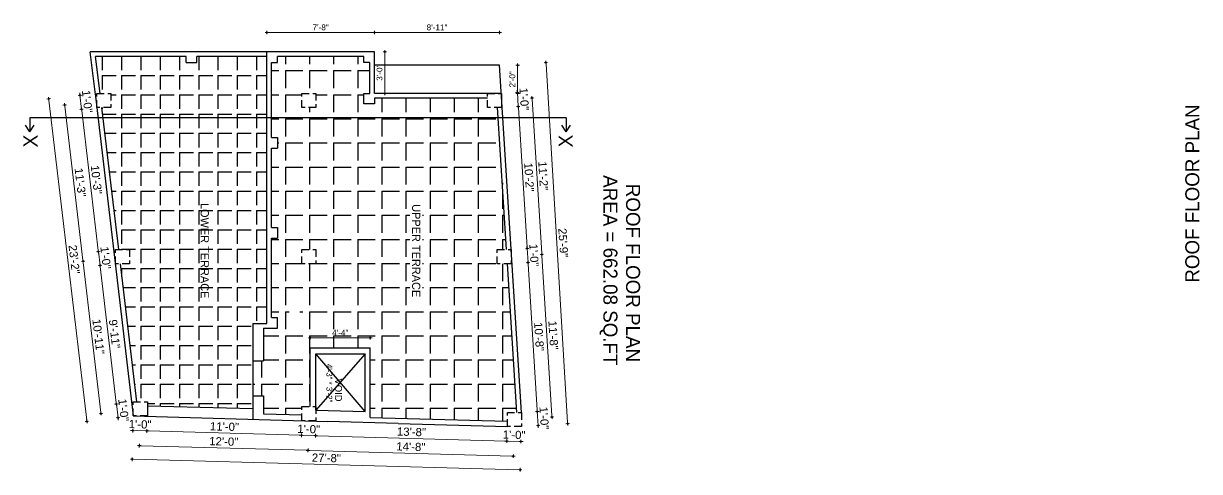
# Model space of a CAD drawing. Header units: inches. Extents: x 10143 to 33197, y -150 to 3760.
# Drawn here: x 26595 to 27602, y 2708 to 3091 of the extents above; entities that cross this region are included whole.
import ezdxf
from ezdxf.enums import TextEntityAlignment as Align

# ---------------------------------------------------------------- set-up
doc = ezdxf.new("R2010")
doc.units = ezdxf.units.IN
doc.header["$LTSCALE"] = 0.5
doc.header["$MEASUREMENT"] = 0
doc.header["$PDMODE"] = 66
doc.linetypes.add('DASHED2', pattern=[0.375, 0.25, -0.125])
for name, color, linetype, lineweight in [('DW TEXT', 92, 'Continuous', 15), ('hatch', 9, 'Continuous', 0), ('Toilet', 7, 'Continuous', 25)]:
    doc.layers.add(name, color=color, linetype=linetype, lineweight=lineweight)
doc.styles.add('CEN', font='GOTHIC.TTF')
doc.styles.get("Standard").update_dxf_attribs({"font": 'arial.ttf'})
doc.dimstyles.new('S8', dxfattribs={"dimtxt": 5, "dimasz": 1, "dimexe": 6, "dimexo": 18, "dimgap": 1.9375, "dimtad": 1, "dimdec": 0, "dimzin": 3, "dimdsep": 46, "dimlunit": 4, "dimtxsty": 'Standard', "dimblk": 'dot 2', "dimcen": 12, "dimse1": 1, "dimse2": 1, "dimclrd": 1, "dimclre": 1, "dimclrt": 256, "dimadec": 0, "dimazin": 0, "dimtfac": 0.75, "dimtdec": 0, "dimtix": 1, "dimtmove": 1, "dimatfit": 3, "dimldrblk": 'DOT', "dimfxl": 1, "dimtolj": 1, "dimtzin": 0, "dimlwd": 9, "dimlwe": 9, "dimarcsym": 0})
pattern_1 = [(270, (25128.025, 26294.908), (20.625, -9e-15), [15, -5.625]), (360, (25128.025, 26294.908), (1e-14, 20.625), [15, -5.625])]
pattern_2 = [(270, (25128.025, 26294.908), (16.5, -7e-15), [12, -4.5]), (360, (25128.025, 26294.908), (8e-15, 16.5), [12, -4.5])]

# ---------------------------------------------------------------- blocks, each defined once
blk = doc.blocks.new('dot1')
at = {"layer": 'hatch'}
h = blk.add_hatch(color=256, dxfattribs=at)
edge = h.paths.add_edge_path()
edge.add_arc((0, 0), 1, 0, 360)
for p, q in [((3, 0), (-3, 0)), ((0, 3), (0, -3))]:
    blk.add_line(p, q, dxfattribs=at)
blk.add_circle((0, 0), 1, dxfattribs=at)
blk = doc.blocks.new('dot 2')
at = {"layer": 'hatch', "xscale": 0.5, "yscale": 0.5, "zscale": 0.5}
blk.add_blockref('dot1', (0, 0), dxfattribs=at)
blk = doc.blocks.new('*D2026')
at = {"layer": 'Defpoints', "color": 0, "transparency": 16777216}
for p in [(26656.5, 3031.1), (26644.8, 3017.5), (26657.9, 3019.1)]:
    blk.add_point(p, dxfattribs=at)
at = {"layer": 'Toilet', "color": 1, "lineweight": 9, "transparency": 16777216}
for p, q in [((26643.3, 3030.5), (26643.2, 3031.5)), ((26643.4, 3029.5), (26644.8, 3017.5)), ((26644.9, 3016.5), (26645.1, 3015.5))]:
    blk.add_line(p, q, dxfattribs=at)
for p, rotation in [((26643.4, 3029.5), 276.7273510482261), ((26644.8, 3017.5), 96.72735104822605)]:
    blk.add_blockref('dot 2', p, dxfattribs=dict(at, rotation=rotation))
at = {"layer": 'Toilet', "transparency": 16777216, "insert": (26649.6, 3024.2), "char_height": 7, "attachment_point": 5, "rotation": 276.7274}
blk.add_mtext('\\A1;1\'-0"', dxfattribs=at)
blk = doc.blocks.new('_Dot')
at = {"color": 0, "linetype": 'ByBlock', "lineweight": -2}
blk.add_line((-0.5, 0), (-1, 0), dxfattribs=at)
at = {"color": 0, "linetype": 'ByBlock', "const_width": 0.5}
blk.add_lwpolyline([(-0.25, 0, 1), (0.25, 0, 1)], format="xyb", close=True, dxfattribs=at)
blk = doc.blocks.new('*D2027')
at = {"layer": 'Defpoints', "color": 0, "transparency": 16777216}
for p in [(26657.9, 3019.1), (26659.2, 2895.7), (26673.7, 2897.4)]:
    blk.add_point(p, dxfattribs=at)
at = {"layer": 'Toilet', "color": 1, "lineweight": 9, "transparency": 16777216}
blk.add_line((26644.9, 3016.5), (26659.1, 2896.7), dxfattribs=at)
for p, rotation in [((26644.8, 3017.5), 96.7273510482646), ((26659.2, 2895.7), 276.7273510482646)]:
    blk.add_blockref('dot 2', p, dxfattribs=dict(at, rotation=rotation))
at = {"layer": 'Toilet', "transparency": 16777216, "insert": (26657.5, 2957.3), "char_height": 7, "attachment_point": 5, "rotation": 276.7274}
blk.add_mtext('\\A1;10\'-3"', dxfattribs=at)
blk = doc.blocks.new('*D2028')
at = {"layer": 'Defpoints', "color": 0, "transparency": 16777216}
for p in [(26673.7, 2897.4), (26660.6, 2883.9), (26673.7, 2885.4)]:
    blk.add_point(p, dxfattribs=at)
at = {"layer": 'Toilet', "color": 1, "lineweight": 9, "transparency": 16777216}
for p, q in [((26659.1, 2896.7), (26659, 2897.7)), ((26659.2, 2895.7), (26660.6, 2883.9)), ((26660.7, 2882.9), (26660.8, 2881.9))]:
    blk.add_line(p, q, dxfattribs=at)
for p, rotation in [((26659.2, 2895.7), 276.7273510482646), ((26660.6, 2883.9), 96.7273510482646)]:
    blk.add_blockref('dot 2', p, dxfattribs=dict(at, rotation=rotation))
at = {"layer": 'Toilet', "transparency": 16777216, "insert": (26665.4, 2890.5), "char_height": 7, "attachment_point": 5, "rotation": 276.7274}
blk.add_mtext('\\A1;1\'-0"', dxfattribs=at)
blk = doc.blocks.new('*D2029')
at = {"layer": 'Defpoints', "color": 0, "transparency": 16777216}
for p in [(26673.7, 2885.4), (26674.6, 2765.4), (26689.1, 2767.2)]:
    blk.add_point(p, dxfattribs=at)
at = {"layer": 'Toilet', "color": 1, "lineweight": 9, "transparency": 16777216}
blk.add_line((26660.7, 2882.9), (26674.4, 2766.4), dxfattribs=at)
for p, rotation in [((26660.6, 2883.9), 96.7273510482646), ((26674.6, 2765.4), 276.7273510482646)]:
    blk.add_blockref('dot 2', p, dxfattribs=dict(at, rotation=rotation))
at = {"layer": 'Toilet', "transparency": 16777216, "insert": (26673, 2825.3), "char_height": 7, "attachment_point": 5, "rotation": 276.7274}
blk.add_mtext('\\A1;9\'-11"', dxfattribs=at)
blk = doc.blocks.new('*D2030')
at = {"layer": 'Defpoints', "color": 0, "transparency": 16777216}
for p in [(26689.1, 2767.2), (26676, 2753.6), (26689.1, 2755.2)]:
    blk.add_point(p, dxfattribs=at)
at = {"layer": 'Toilet', "color": 1, "lineweight": 9, "transparency": 16777216}
for p, q in [((26674.4, 2766.4), (26674.3, 2767.4)), ((26674.6, 2765.4), (26676, 2753.6)), ((26676.1, 2752.6), (26676.2, 2751.6))]:
    blk.add_line(p, q, dxfattribs=at)
for p, rotation in [((26674.6, 2765.4), 276.7273510482646), ((26676, 2753.6), 96.7273510482646)]:
    blk.add_blockref('dot 2', p, dxfattribs=dict(at, rotation=rotation))
at = {"layer": 'Toilet', "transparency": 16777216, "insert": (26680.7, 2760.2), "char_height": 7, "attachment_point": 5, "rotation": 276.7274}
blk.add_mtext('\\A1;1\'-0"', dxfattribs=at)
blk = doc.blocks.new('*D2031')
at = {"layer": 'Defpoints', "color": 0, "transparency": 16777216}
for p in [(26679.7, 2891.4), (26646.1, 2887.5), (26695.1, 2761.2)]:
    blk.add_point(p, dxfattribs=at)
at = {"layer": 'Toilet', "color": 1, "lineweight": 9, "transparency": 16777216}
blk.add_line((26661.3, 2758.2), (26646.2, 2886.5), dxfattribs=at)
for p, rotation in [((26646.1, 2887.5), 96.72735104822516), ((26661.4, 2757.2), 276.7273510482252)]:
    blk.add_blockref('dot 2', p, dxfattribs=dict(at, rotation=rotation))
at = {"layer": 'Toilet', "transparency": 16777216, "insert": (26659.2, 2823), "char_height": 7, "attachment_point": 5, "rotation": 276.7274}
blk.add_mtext('\\A1;10\'-11"', dxfattribs=at)
blk = doc.blocks.new('*D2032')
at = {"layer": 'Defpoints', "color": 0, "transparency": 16777216}
for p in [(26630.3, 3021.1), (26663.9, 3025.1), (26679.7, 2891.4)]:
    blk.add_point(p, dxfattribs=at)
at = {"layer": 'Toilet', "color": 1, "lineweight": 9, "transparency": 16777216}
blk.add_line((26645.9, 2888.5), (26630.4, 3020.1), dxfattribs=at)
for p, rotation in [((26630.3, 3021.1), 96.72735104826455), ((26646.1, 2887.5), 276.7273510482646)]:
    blk.add_blockref('dot 2', p, dxfattribs=dict(at, rotation=rotation))
at = {"layer": 'Toilet', "transparency": 16777216, "insert": (26643.7, 2954.9), "char_height": 7, "attachment_point": 5, "rotation": 276.7274}
blk.add_mtext('\\A1;11\'-3"', dxfattribs=at)
blk = doc.blocks.new('*D2033')
at = {"layer": 'Defpoints', "color": 0, "transparency": 16777216}
for p in [(26656.5, 3031.1), (26649.3, 2750.5), (26689.1, 2755.2)]:
    blk.add_point(p, dxfattribs=at)
at = {"layer": 'Toilet', "color": 1, "lineweight": 9, "transparency": 16777216}
blk.add_line((26616.8, 3025.4), (26649.2, 2751.5), dxfattribs=at)
for p, rotation in [((26616.7, 3026.4), 96.7273510482254), ((26649.3, 2750.5), 276.7273510482254)]:
    blk.add_blockref('dot 2', p, dxfattribs=dict(at, rotation=rotation))
at = {"layer": 'Toilet', "transparency": 16777216, "insert": (26638.5, 2889.1), "char_height": 7, "attachment_point": 5, "rotation": 276.7274}
blk.add_mtext('\\A1;23\'-2"', dxfattribs=at)
blk = doc.blocks.new('*D2034')
at = {"layer": 'Defpoints', "color": 0, "transparency": 16777216}
for p in [(26695.1, 2761.2), (26839.4, 2757.1), (26838.6, 2725.7)]:
    blk.add_point(p, dxfattribs=at)
at = {"layer": 'Toilet', "color": 1, "lineweight": 9, "transparency": 16777216}
blk.add_line((26695.2, 2729.7), (26837.6, 2725.8), dxfattribs=at)
for p, rotation in [((26694.2, 2729.8), 178.3940478382747), ((26838.6, 2725.7), 358.3940478382747)]:
    blk.add_blockref('dot 2', p, dxfattribs=dict(at, rotation=rotation))
at = {"layer": 'Toilet', "transparency": 16777216, "insert": (26766.5, 2733.3), "char_height": 7, "attachment_point": 5, "rotation": 358.394}
blk.add_mtext('\\A1;12\'-0"', dxfattribs=at)
blk = doc.blocks.new('*D2035')
at = {"layer": 'Defpoints', "color": 0, "transparency": 16777216}
for p in [(26839.4, 2757.1), (27015.2, 2752.2), (27014.3, 2720.8)]:
    blk.add_point(p, dxfattribs=at)
at = {"layer": 'Toilet', "color": 1, "lineweight": 9, "transparency": 16777216}
blk.add_line((26839.6, 2725.7), (27013.3, 2720.8), dxfattribs=at)
for p, rotation in [((26838.6, 2725.7), 178.3940478382202), ((27014.3, 2720.8), 358.3940478382202)]:
    blk.add_blockref('dot 2', p, dxfattribs=dict(at, rotation=rotation))
at = {"layer": 'Toilet', "transparency": 16777216, "insert": (26926.6, 2728.8), "char_height": 7, "attachment_point": 5, "rotation": 358.394}
blk.add_mtext('\\A1;14\'-8"', dxfattribs=at)
blk = doc.blocks.new('*D1930')
at = {"layer": 'Defpoints', "color": 0, "transparency": 16777216}
for p in [(26689.1, 2755.2), (26701.1, 2754.8), (26700.7, 2742.3)]:
    blk.add_point(p, dxfattribs=at)
at = {"layer": 'Toilet', "color": 1, "lineweight": 9, "transparency": 16777216}
for p, q in [((26687.7, 2742.7), (26686.7, 2742.7)), ((26688.7, 2742.6), (26700.7, 2742.3)), ((26701.7, 2742.3), (26702.7, 2742.3))]:
    blk.add_line(p, q, dxfattribs=at)
for p, rotation in [((26688.7, 2742.6), 358.3940478382726), ((26700.7, 2742.3), 178.3940478382726)]:
    blk.add_blockref('dot 2', p, dxfattribs=dict(at, rotation=rotation))
at = {"layer": 'Toilet', "transparency": 16777216, "insert": (26694.9, 2748), "char_height": 7, "attachment_point": 5, "rotation": 358.394}
blk.add_mtext('\\A1;1\'-0"', dxfattribs=at)
blk = doc.blocks.new('*D2036')
at = {"layer": 'Defpoints', "color": 0, "transparency": 16777216}
for p in [(26701.1, 2754.8), (26833.4, 2751.1), (26833.1, 2738.6)]:
    blk.add_point(p, dxfattribs=at)
at = {"layer": 'Toilet', "color": 1, "lineweight": 9, "transparency": 16777216}
blk.add_line((26701.7, 2742.3), (26832.1, 2738.6), dxfattribs=at)
for p, rotation in [((26700.7, 2742.3), 178.3940478382202), ((26833.1, 2738.6), 358.3940478382202)]:
    blk.add_blockref('dot 2', p, dxfattribs=dict(at, rotation=rotation))
at = {"layer": 'Toilet', "transparency": 16777216, "insert": (26767.1, 2746), "char_height": 7, "attachment_point": 5, "rotation": 358.394}
blk.add_mtext('\\A1;11\'-0"', dxfattribs=at)
blk = doc.blocks.new('*D2037')
at = {"layer": 'Defpoints', "color": 0, "transparency": 16777216}
for p in [(26833.4, 2751.1), (26845.4, 2751.1), (26845.1, 2738.3)]:
    blk.add_point(p, dxfattribs=at)
at = {"layer": 'Toilet', "color": 1, "lineweight": 9, "transparency": 16777216}
for p, q in [((26832.1, 2738.6), (26831.1, 2738.7)), ((26833.1, 2738.6), (26845.1, 2738.3)), ((26846.1, 2738.2), (26847.1, 2738.2))]:
    blk.add_line(p, q, dxfattribs=at)
for p, rotation in [((26833.1, 2738.6), 358.3940478382202), ((26845.1, 2738.3), 178.3940478382202)]:
    blk.add_blockref('dot 2', p, dxfattribs=dict(at, rotation=rotation))
at = {"layer": 'Toilet', "transparency": 16777216, "insert": (26839.2, 2743.9), "char_height": 7, "attachment_point": 5, "rotation": 358.394}
blk.add_mtext('\\A1;1\'-0"', dxfattribs=at)
blk = doc.blocks.new('*D2038')
at = {"layer": 'Defpoints', "color": 0, "transparency": 16777216}
for p in [(26845.4, 2751.1), (27009.2, 2746.2), (27008.8, 2733.7)]:
    blk.add_point(p, dxfattribs=at)
at = {"layer": 'Toilet', "color": 1, "lineweight": 9, "transparency": 16777216}
blk.add_line((26846.1, 2738.2), (27007.8, 2733.7), dxfattribs=at)
for p, rotation in [((26845.1, 2738.3), 178.3940478382202), ((27008.8, 2733.7), 358.3940478382202)]:
    blk.add_blockref('dot 2', p, dxfattribs=dict(at, rotation=rotation))
at = {"layer": 'Toilet', "transparency": 16777216, "insert": (26927.1, 2741.5), "char_height": 7, "attachment_point": 5, "rotation": 358.394}
blk.add_mtext('\\A1;13\'-8"', dxfattribs=at)
blk = doc.blocks.new('*D2039')
at = {"layer": 'Defpoints', "color": 0, "transparency": 16777216}
for p in [(27009.2, 2746.2), (27021.2, 2746.2), (27020.8, 2733.3)]:
    blk.add_point(p, dxfattribs=at)
at = {"layer": 'Toilet', "color": 1, "lineweight": 9, "transparency": 16777216}
for p, q in [((27007.8, 2733.7), (27006.8, 2733.7)), ((27008.8, 2733.7), (27020.8, 2733.3)), ((27021.8, 2733.3), (27022.8, 2733.3))]:
    blk.add_line(p, q, dxfattribs=at)
for p, rotation in [((27008.8, 2733.7), 358.3940478382202), ((27020.8, 2733.3), 178.3940478382202)]:
    blk.add_blockref('dot 2', p, dxfattribs=dict(at, rotation=rotation))
at = {"layer": 'Toilet', "transparency": 16777216, "insert": (27015, 2739), "char_height": 7, "attachment_point": 5, "rotation": 358.394}
blk.add_mtext('\\A1;1\'-0"', dxfattribs=at)
blk = doc.blocks.new('*D2014')
at = {"layer": 'Defpoints', "color": 0, "transparency": 16777216}
for p in [(26689.1, 2755.2), (27021.2, 2746.2), (27020.2, 2709.2)]:
    blk.add_point(p, dxfattribs=at)
at = {"layer": 'Toilet', "color": 1, "lineweight": 9, "transparency": 16777216}
blk.add_line((26689.1, 2718.1), (27019.2, 2709.2), dxfattribs=at)
for p, rotation in [((26688.1, 2718.1), 178.452048590756), ((27020.2, 2709.2), 358.452048590756)]:
    blk.add_blockref('dot 2', p, dxfattribs=dict(at, rotation=rotation))
at = {"layer": 'Toilet', "transparency": 16777216, "insert": (26854.3, 2719.2), "char_height": 7, "attachment_point": 5, "rotation": 358.452}
blk.add_mtext('\\A1;27\'-8"', dxfattribs=at)
blk = doc.blocks.new('*D2015')
at = {"layer": 'Defpoints', "color": 0, "transparency": 16777216}
for p in [(27004.1, 3031.1), (27018.5, 3019.9), (27004.9, 3019.1)]:
    blk.add_point(p, dxfattribs=at)
at = {"layer": 'Toilet', "color": 1, "lineweight": 9, "transparency": 16777216}
for p, q in [((27017.7, 3032.9), (27017.6, 3033.9)), ((27017.8, 3031.9), (27018.5, 3019.9)), ((27018.6, 3018.9), (27018.6, 3017.9))]:
    blk.add_line(p, q, dxfattribs=at)
for p, rotation in [((27017.8, 3031.9), 273.575827605936), ((27018.5, 3019.9), 93.57582760593601)]:
    blk.add_blockref('dot 2', p, dxfattribs=dict(at, rotation=rotation))
at = {"layer": 'Toilet', "transparency": 16777216, "insert": (27023.6, 3026.3), "char_height": 7, "attachment_point": 5, "rotation": 273.5758}
blk.add_mtext('\\A1;1\'-0"', dxfattribs=at)
blk = doc.blocks.new('*D2016')
at = {"layer": 'Defpoints', "color": 0, "transparency": 16777216}
for p in [(27004.9, 3019.1), (27012.5, 2897.4), (27026.1, 2898.3)]:
    blk.add_point(p, dxfattribs=at)
at = {"layer": 'Toilet', "color": 1, "lineweight": 9, "transparency": 16777216}
blk.add_line((27018.6, 3018.9), (27026.1, 2899.3), dxfattribs=at)
for p, rotation in [((27018.5, 3019.9), 93.57582760592237), ((27026.1, 2898.3), 273.5758276059224)]:
    blk.add_blockref('dot 2', p, dxfattribs=dict(at, rotation=rotation))
at = {"layer": 'Toilet', "transparency": 16777216, "insert": (27027.8, 2959.4), "char_height": 7, "attachment_point": 5, "rotation": 273.5758}
blk.add_mtext('\\A1;10\'-2"', dxfattribs=at)
blk = doc.blocks.new('*D2017')
at = {"layer": 'Defpoints', "color": 0, "transparency": 16777216}
for p in [(27012.5, 2897.4), (27012.5, 2885.4), (27026.9, 2886.3)]:
    blk.add_point(p, dxfattribs=at)
at = {"layer": 'Toilet', "color": 1, "lineweight": 9, "transparency": 16777216}
for p, q in [((27026.1, 2899.3), (27026, 2900.3)), ((27026.1, 2898.3), (27026.9, 2886.3)), ((27026.9, 2885.3), (27027, 2884.3))]:
    blk.add_line(p, q, dxfattribs=at)
for p, rotation in [((27026.1, 2898.3), 273.5758276059224), ((27026.9, 2886.3), 93.57582760592237)]:
    blk.add_blockref('dot 2', p, dxfattribs=dict(at, rotation=rotation))
at = {"layer": 'Toilet', "transparency": 16777216, "insert": (27032, 2892.7), "char_height": 7, "attachment_point": 5, "rotation": 273.5758}
blk.add_mtext('\\A1;1\'-0"', dxfattribs=at)
blk = doc.blocks.new('*D2018')
at = {"layer": 'Defpoints', "color": 0, "transparency": 16777216}
for p in [(27012.5, 2885.4), (27021.2, 2758.2), (27034.8, 2759)]:
    blk.add_point(p, dxfattribs=at)
at = {"layer": 'Toilet', "color": 1, "lineweight": 9, "transparency": 16777216}
blk.add_line((27026.9, 2885.3), (27034.8, 2760), dxfattribs=at)
for p, rotation in [((27026.9, 2886.3), 93.57582760592237), ((27034.8, 2759), 273.5758276059224)]:
    blk.add_blockref('dot 2', p, dxfattribs=dict(at, rotation=rotation))
at = {"layer": 'Toilet', "transparency": 16777216, "insert": (27036.3, 2823), "char_height": 7, "attachment_point": 5, "rotation": 273.5758}
blk.add_mtext('\\A1;10\'-8"', dxfattribs=at)
blk = doc.blocks.new('*D2019')
at = {"layer": 'Defpoints', "color": 0, "transparency": 16777216}
for p in [(27021.2, 2758.2), (27021.2, 2746.2), (27035.6, 2747.1)]:
    blk.add_point(p, dxfattribs=at)
at = {"layer": 'Toilet', "color": 1, "lineweight": 9, "transparency": 16777216}
for p, q in [((27034.8, 2760), (27034.7, 2761)), ((27034.8, 2759), (27035.6, 2747.1)), ((27035.6, 2746.1), (27035.7, 2745.1))]:
    blk.add_line(p, q, dxfattribs=at)
for p, rotation in [((27034.8, 2759), 273.5758276059224), ((27035.6, 2747.1), 93.57582760592237)]:
    blk.add_blockref('dot 2', p, dxfattribs=dict(at, rotation=rotation))
at = {"layer": 'Toilet', "transparency": 16777216, "insert": (27040.7, 2753.4), "char_height": 7, "attachment_point": 5, "rotation": 273.5758}
blk.add_mtext('\\A1;1\'-0"', dxfattribs=at)
blk = doc.blocks.new('*D2020')
at = {"layer": 'Defpoints', "color": 0, "transparency": 16777216}
for p in [(27006.5, 2891.4), (27038.7, 2893.4), (27015.2, 2752.2)]:
    blk.add_point(p, dxfattribs=at)
at = {"layer": 'Toilet', "color": 1, "lineweight": 9, "transparency": 16777216}
blk.add_line((27047.3, 2755.2), (27038.7, 2892.4), dxfattribs=at)
for p, rotation in [((27038.7, 2893.4), 93.57584364637044), ((27047.4, 2754.2), 273.5758436463705)]:
    blk.add_blockref('dot 2', p, dxfattribs=dict(at, rotation=rotation))
at = {"layer": 'Toilet', "transparency": 16777216, "insert": (27048.5, 2824.2), "char_height": 7, "attachment_point": 5, "rotation": 273.5758}
blk.add_mtext('\\A1;11\'-8"', dxfattribs=at)
blk = doc.blocks.new('*D2021')
at = {"layer": 'Defpoints', "color": 0, "transparency": 16777216}
for p in [(26998.1, 3025.1), (27030.3, 3027.1), (27006.5, 2891.4)]:
    blk.add_point(p, dxfattribs=at)
at = {"layer": 'Toilet', "color": 1, "lineweight": 9, "transparency": 16777216}
blk.add_line((27038.6, 2894.4), (27030.4, 3026.1), dxfattribs=at)
for p, rotation in [((27030.3, 3027.1), 93.57584364624032), ((27038.7, 2893.4), 273.5758436462403)]:
    blk.add_blockref('dot 2', p, dxfattribs=dict(at, rotation=rotation))
at = {"layer": 'Toilet', "transparency": 16777216, "insert": (27039.9, 2960.6), "char_height": 7, "attachment_point": 5, "rotation": 273.5758}
blk.add_mtext('\\A1;11\'-2"', dxfattribs=at)
blk = doc.blocks.new('*D2022')
at = {"layer": 'Defpoints', "color": 0, "transparency": 16777216}
for p in [(27002.6, 3055.1), (27042.2, 3057.4), (27021.2, 2746.2)]:
    blk.add_point(p, dxfattribs=at)
at = {"layer": 'Toilet', "color": 1, "lineweight": 9, "transparency": 16777216}
blk.add_line((27060.7, 2749.6), (27042.3, 3056.4), dxfattribs=at)
for p, rotation in [((27042.2, 3057.4), 93.43725126319343), ((27060.8, 2748.6), 273.4372512631934)]:
    blk.add_blockref('dot 2', p, dxfattribs=dict(at, rotation=rotation))
at = {"layer": 'Toilet', "transparency": 16777216, "insert": (27057, 2903.3), "char_height": 7, "attachment_point": 5, "rotation": 273.4373}
blk.add_mtext('\\A1;25\'-9"', dxfattribs=at)
blk = doc.blocks.new('*D2023')
at = {"layer": 'Defpoints', "color": 0, "transparency": 16777216}
for p in [(26803.4, 3083.1), (26803.4, 3066.6), (26895.4, 3066.6)]:
    blk.add_point(p, dxfattribs=at)
at = {"layer": 'Toilet', "color": 1, "lineweight": 9, "transparency": 16777216}
blk.add_line((26894.4, 3083.1), (26804.4, 3083.1), dxfattribs=at)
at = {"layer": 'Toilet', "color": 1, "lineweight": 9, "transparency": 16777216, "rotation": 180}
blk.add_blockref('dot 2', (26803.4, 3083.1), dxfattribs=at)
at = {"layer": 'Toilet', "color": 1, "lineweight": 9, "transparency": 16777216}
blk.add_blockref('dot 2', (26895.4, 3083.1), dxfattribs=at)
at = {"layer": 'Toilet', "transparency": 16777216, "insert": (26849.4, 3087.5), "char_height": 5, "attachment_point": 5}
blk.add_mtext('\\A1;7\'-8"', dxfattribs=at)
blk = doc.blocks.new('*D1928')
at = {"layer": 'Defpoints', "color": 0, "transparency": 16777216}
for p in [(26895.4, 3083.1), (26895.4, 3057.6), (27002.6, 3055.1)]:
    blk.add_point(p, dxfattribs=at)
at = {"layer": 'Toilet', "color": 1, "lineweight": 9, "transparency": 16777216}
blk.add_line((27001.6, 3083.1), (26896.4, 3083.1), dxfattribs=at)
at = {"layer": 'Toilet', "color": 1, "lineweight": 9, "transparency": 16777216, "rotation": 180}
blk.add_blockref('dot 2', (26895.4, 3083.1), dxfattribs=at)
at = {"layer": 'Toilet', "color": 1, "lineweight": 9, "transparency": 16777216}
blk.add_blockref('dot 2', (27002.6, 3083.1), dxfattribs=at)
at = {"layer": 'Toilet', "transparency": 16777216, "insert": (26949, 3087.5), "char_height": 5, "attachment_point": 5}
blk.add_mtext('\\A1;8\'-11"', dxfattribs=at)
blk = doc.blocks.new('*D1929')
at = {"layer": 'Defpoints', "color": 0, "transparency": 16777216}
for p in [(27002.6, 3055.1), (27004.1, 3031.1), (27018, 3031.1)]:
    blk.add_point(p, dxfattribs=at)
at = {"layer": 'Toilet', "color": 1, "lineweight": 9, "transparency": 16777216}
blk.add_line((27018, 3054.1), (27018, 3032.1), dxfattribs=at)
for p, rotation in [((27018, 3055.1), 90), ((27018, 3031.1), 270)]:
    blk.add_blockref('dot 2', p, dxfattribs=dict(at, rotation=rotation))
at = {"layer": 'Toilet', "transparency": 16777216, "insert": (27013.5, 3043.1), "char_height": 5, "attachment_point": 5, "rotation": 90}
blk.add_mtext('\\A1;2\'-0"', dxfattribs=at)
blk = doc.blocks.new('*D2025')
at = {"layer": 'Defpoints', "color": 0, "transparency": 16777216}
for p in [(26895.4, 3066.6), (26904.3, 3066.6), (26895.4, 3031.1)]:
    blk.add_point(p, dxfattribs=at)
at = {"layer": 'Toilet', "color": 1, "lineweight": 9, "transparency": 16777216}
blk.add_line((26904.3, 3032.1), (26904.3, 3065.6), dxfattribs=at)
for p, rotation in [((26904.3, 3066.6), 90), ((26904.3, 3031.1), 270)]:
    blk.add_blockref('dot 2', p, dxfattribs=dict(at, rotation=rotation))
at = {"layer": 'Toilet', "transparency": 16777216, "insert": (26899.8, 3048.8), "char_height": 5, "attachment_point": 5, "rotation": 90}
blk.add_mtext('\\A1;3\'-0"', dxfattribs=at)

msp = doc.modelspace()

# ---------------------------------------------------------------- hatches: boundary and pattern name
at = {"layer": 'Toilet'}
h = msp.add_hatch(dxfattribs=at)
h.set_pattern_fill('ANGLE', color=256, scale=60, angle=270)
h.set_pattern_definition(pattern_2)
h.paths.add_polyline_path([(26803.4, 3010.3), (26803.4, 3062.6), (26743.4, 3062.6), (26743.4, 3057.6), (26734.4, 3057.6), (26734.4, 3062.6), (26656.8, 3062.6), (26660.5, 3031.1), (26669.9, 3031.1), (26669.9, 3019.1), (26662, 3019.1), (26663, 3010.3)])
h = msp.add_hatch(dxfattribs=at)
h.set_pattern_fill('ANGLE', color=256, scale=75, angle=270)
h.set_pattern_definition(pattern_1)
h.paths.add_polyline_path([(27001.4, 3010.3), (27000.9, 3019.1), (26992.1, 3019.1), (26992.1, 3027.1), (26895.4, 3027.1), (26895.4, 3022.1), (26886.4, 3022.1), (26886.4, 3031.1), (26891.4, 3031.1), (26891.4, 3057.6), (26886.4, 3057.6), (26886.4, 3062.6), (26812.4, 3062.6), (26812.4, 3057.6), (26807.4, 3057.6), (26807.4, 3010.3)])
h.paths.add_polyline_path([(26845.4, 3031.1), (26845.4, 3019.1), (26833.4, 3019.1), (26833.4, 3031.1)], flags=16)
h = msp.add_hatch(dxfattribs=at)
h.set_pattern_fill('ANGLE', color=256, scale=60, angle=270)
h.set_pattern_definition(pattern_2)
h.paths.add_polyline_path([(26676.3, 2897.4), (26685.7, 2897.4), (26685.7, 2885.4), (26677.7, 2885.4), (26691.7, 2767.2), (26701.1, 2767.2), (26701.1, 2763.8), (26791.4, 2761.5), (26791.4, 2834.3), (26803.4, 2834.3), (26803.4, 3010.3), (26663, 3010.3)])
h.paths.add_polyline_path([(26744.7, 2937.2), (26744.7, 2855.8), (26755.7, 2855.8), (26755.7, 2937.2)], flags=24)
h = msp.add_hatch(dxfattribs=at)
h.set_pattern_fill('ANGLE', color=256, scale=75, angle=270)
h.set_pattern_definition(pattern_1)
h.paths.add_polyline_path([(26891.9, 2813.4), (26891.9, 2753.8), (27009.2, 2750.8), (27009.2, 2758.2), (27017.2, 2758.2), (27009.2, 2885.4), (27000.5, 2885.4), (27000.5, 2897.4), (27008.5, 2897.4), (27001.4, 3010.3), (26807.4, 3010.3), (26807.4, 2993.3), (26812.4, 2993.3), (26812.4, 2984.3), (26807.4, 2984.3), (26807.4, 2916.3), (26812.4, 2916.3), (26812.4, 2907.3), (26807.4, 2907.3), (26807.4, 2839.3), (26812.4, 2839.3), (26812.4, 2830.3), (26800.4, 2830.3), (26800.4, 2802.3), (26791.4, 2802.3), (26791.4, 2772.3), (26800.4, 2772.3), (26800.4, 2757), (26833.4, 2756.1), (26833.4, 2763.1), (26840.4, 2763.1), (26840.4, 2813.4)])
h.paths.add_polyline_path([(26845.4, 2897.4), (26845.4, 2885.4), (26833.4, 2885.4), (26833.4, 2897.4)], flags=16)
h.paths.add_polyline_path([(26925.7, 2935), (26925.7, 2858), (26936.7, 2858), (26936.7, 2935)], flags=16)
h.paths.add_polyline_path([(26822.6, 2856.1), (26822.6, 2840.4), (26831.6, 2840.4), (26831.6, 2856.1)], flags=16)

# ---------------------------------------------------------------- linework, layer by layer
for p, q in [((26895.4, 3066.6), (26652.3, 3066.6)), ((26656.7, 3030), (26652.3, 3066.6)), ((26734.4, 3062.6), (26656.8, 3062.6)), ((26660.6, 3031.1), (26656.8, 3062.6)), ((26734.4, 3057.6), (26734.4, 3062.6)), ((26803.4, 3062.6), (26743.4, 3062.6)), ((26743.4, 3057.6), (26743.4, 3062.6)), ((26803.4, 2834.3), (26803.4, 3066.6)), ((26886.4, 3062.6), (26812.4, 3062.6)), ((26895.4, 3031.1), (26895.4, 3066.6)), ((26734.4, 3057.6), (26743.4, 3057.6)), ((26807.4, 2993.3), (26807.4, 3057.6)), ((26891.4, 3031.1), (26891.4, 3057.6)), ((27002.6, 3055.1), (26895.4, 3055.1)), ((27021.2, 2758.2), (27002.6, 3055.1)), ((26656.5, 3031.1), (26689.1, 2755.2)), ((27004.1, 3031.1), (26895.4, 3031.1)), ((26992.1, 3027.1), (26895.4, 3027.1)), ((27059.6, 3010.3), (26600.6, 3010.3)), ((26600.6, 3010.3), (26600.6, 2998.3)), ((26662, 3019.1), (26676.3, 2897.4)), ((27008.5, 2897.4), (27000.9, 3019.1)), ((27004.1, 3019.1), (27004.9, 3019.1)), ((27059.6, 3010.3), (27059.6, 2998.3)), ((26600.6, 2998.3), (26596.9, 3004)), ((26600.6, 2998.3), (26604.3, 3004)), ((27059.6, 2998.3), (27055.9, 3004)), ((27059.6, 2998.3), (27063.3, 3004)), ((26807.4, 2993.3), (26812.4, 2993.3)), ((26812.4, 2993.3), (26812.4, 2984.3)), ((26807.4, 2984.3), (26812.4, 2984.3)), ((26807.4, 2916.3), (26807.4, 2984.3)), ((26807.4, 2916.3), (26812.4, 2916.3)), ((26812.4, 2916.3), (26812.4, 2907.3)), ((26807.4, 2907.3), (26812.4, 2907.3)), ((26807.4, 2839.3), (26807.4, 2907.3)), ((26677.7, 2885.4), (26691.7, 2767.2)), ((27017.2, 2758.2), (27009.2, 2885.4)), ((26807.4, 2839.3), (26812.4, 2839.3)), ((26812.4, 2830.3), (26812.4, 2839.3)), ((26791.4, 2834.3), (26791.4, 2752.3)), ((26791.4, 2834.3), (26803.4, 2834.3)), ((26800.4, 2830.3), (26800.4, 2802.3)), ((26800.4, 2830.3), (26812.4, 2830.3)), ((26840.4, 2763.1), (26840.4, 2813.4)), ((26840.4, 2813.4), (26891.9, 2813.4)), ((26845.4, 2760.1), (26845.4, 2808.4)), ((26887.4, 2759), (26845.4, 2808.4)), ((26887.4, 2808.4), (26845.4, 2760.1)), ((26845.4, 2808.4), (26887.4, 2808.4)), ((26887.4, 2759), (26887.4, 2808.4)), ((26891.9, 2753.8), (26891.9, 2813.4)), ((26791.4, 2802.3), (26800.4, 2802.3)), ((26791.4, 2772.3), (26800.4, 2772.3)), ((26800.4, 2772.3), (26800.4, 2757)), ((26701.1, 2763.8), (26791.4, 2761.5)), ((26701.1, 2763.8), (26701.1, 2754.8)), ((26845.4, 2760.1), (26887.4, 2759)), ((26689.1, 2755.2), (26855.7, 2750.5)), ((26800.4, 2757), (26833.4, 2756.1)), ((26915.7, 2748.8), (26855.7, 2750.5)), ((26891.9, 2753.8), (27009, 2750.8)), ((26915.7, 2748.8), (27009.2, 2746.2))]:
    msp.add_line(p, q, dxfattribs=at)
for points in [[(26807.4, 3057.6), (26812.4, 3057.6), (26812.4, 3062.6)], [(26891.4, 3057.6), (26886.4, 3057.6), (26886.4, 3062.6)], [(26895.4, 3027.1), (26895.4, 3022.1), (26886.4, 3022.1), (26886.4, 3031.1), (26891.4, 3031.1)]]:
    msp.add_lwpolyline(points, dxfattribs=at)
at = {"layer": 'Toilet', "linetype": 'DASHED2', "ltscale": 50}
for points in [[(26657.9, 3031.1), (26669.9, 3031.1), (26669.9, 3019.1), (26657.9, 3019.1)], [(26833.4, 3031.1), (26845.4, 3031.1), (26845.4, 3019.1), (26833.4, 3019.1)], [(26992.1, 3031.1), (27004.1, 3031.1), (27004.1, 3019.1), (26992.1, 3019.1)], [(26673.7, 2897.4), (26685.7, 2897.4), (26685.7, 2885.4), (26673.7, 2885.4)], [(26833.4, 2897.4), (26845.4, 2897.4), (26845.4, 2885.4), (26833.4, 2885.4)], [(27000.5, 2897.4), (27012.5, 2897.4), (27012.5, 2885.4), (27000.5, 2885.4)], [(26689.1, 2767.2), (26701.1, 2767.2), (26701.1, 2755.2), (26689.1, 2755.2)], [(26833.4, 2763.1), (26845.4, 2763.1), (26845.4, 2751.1), (26833.4, 2751.1)], [(27009.2, 2758.2), (27021.2, 2758.2), (27021.2, 2746.2), (27009.2, 2746.2)]]:
    msp.add_lwpolyline(points, close=True, dxfattribs=at)

# ---------------------------------------------------------------- texts
at = {"layer": 'DW TEXT', "ltscale": 0.13, "style": 'CEN'}
for s, height, rotation, p in [('ROOF FLOOR PLAN', 12, 90, (27595.4, 2945.4)), ('X', 12, 90, (26601.1, 2990.3)), ('X', 12, 90, (27059, 2990.3)), ('AREA = 662.08 SQ.FT ', 12, 270, (27097.4, 2877.5)), ('ROOF FLOOR PLAN', 12, 270, (27116.8, 2877.5)), ('LOWER TERRACE', 7, 270, (26750.2, 2896.5)), ('UPPER TERRACE', 7, 270, (26931.2, 2896.5)), ('4\'-3" * 3\'-2"', 5, 270, (26856.9, 2783.2)), ('VOID', 6, 270, (26864.7, 2777.3))]:
    msp.add_text(s, height=height, rotation=rotation, dxfattribs=at).set_placement(p, align=Align.MIDDLE_CENTER)

# ---------------------------------------------------------------- dimensions: what is measured, and where the dimension line sits
at = {"layer": 'Toilet'}
for base, p1, p2, picture, middle in [((26803.4, 3083.1), (26895.4, 3066.6), (26803.4, 3066.6), '*D2023', (26849.4, 3087.5)), ((26895.4, 3083.1), (27002.6, 3055.1), (26895.4, 3057.6), '*D1928', (26949, 3087.5))]:
    dim = msp.add_linear_dim(base=base, p1=p1, p2=p2, dimstyle='S8', override={"dimfxl": 2, "dimfxlon": 1, "dimarcsym": 1}, dxfattribs=at)
    dim.commit()
    dim.dimension.update_dxf_attribs({"geometry": picture, "text_midpoint": middle})
for base, p1, p2, angle, override, picture, middle in [((26904.3014, 3066.619), (26895.4332, 3031.0565), (26895.4332, 3066.619), 270, {"dimfxl": 2, "dimfxlon": 1, "dimarcsym": 1}, '*D2025', (26899.8093, 3048.8377)), ((27018, 3031.1), (27002.6, 3055.1), (27004.1, 3031.1), 270, {"dimfxl": 2, "dimfxlon": 1, "dimarcsym": 1}, '*D1929', (27013.5, 3043.1)), ((26630.3, 3021.1), (26679.7, 2891.4), (26663.9, 3025.1), 276.7274, {"dimtxt": 7, "dimfxl": 2, "dimfxlon": 1, "dimarcsym": 1}, '*D2032', (26643.7, 2954.9)), ((27030.3, 3027.1), (27006.5, 2891.4), (26998.1, 3025.1), 273.5758, {"dimtxt": 7, "dimfxl": 2, "dimfxlon": 1, "dimarcsym": 1}, '*D2021', (27039.9, 2960.6)), ((27026.1, 2898.3), (27004.9, 3019.1), (27012.5, 2897.4), 93.5758, {"dimtxt": 7, "dimfxl": 2, "dimfxlon": 1, "dimarcsym": 1}, '*D2016', (27027.8, 2959.4)), ((26659.2, 2895.7), (26657.9, 3019.1), (26673.7, 2897.4), 96.7274, {"dimtxt": 7, "dimfxl": 2, "dimfxlon": 1, "dimarcsym": 1}, '*D2027', (26657.5, 2957.3)), ((26660.6, 2883.9), (26673.7, 2897.4), (26673.7, 2885.4), 96.7274, {"dimtxt": 7, "dimfxl": 2, "dimfxlon": 1, "dimarcsym": 1}, '*D2028', (26665.4, 2890.5)), ((27026.9, 2886.3), (27012.5, 2897.4), (27012.5, 2885.4), 93.5758, {"dimtxt": 7, "dimfxl": 2, "dimfxlon": 1, "dimarcsym": 1}, '*D2017', (27032, 2892.7)), ((26674.6, 2765.4), (26673.7, 2885.4), (26689.1, 2767.2), 96.7274, {"dimtxt": 7, "dimfxl": 2, "dimfxlon": 1, "dimarcsym": 1}, '*D2029', (26673, 2825.3)), ((27034.818, 2759.0346), (27012.4656, 2885.4345), (27021.1677, 2758.1816), 93.5758, {"dimtxt": 7, "dimfxl": 2, "dimfxlon": 1, "dimarcsym": 1}, '*D2018', (27036.3412, 2823.0282)), ((26676, 2753.6), (26689.1, 2767.2), (26689.1, 2755.2), 96.7274, {"dimtxt": 7, "dimfxl": 2, "dimfxlon": 1, "dimarcsym": 1}, '*D2030', (26680.7, 2760.2)), ((27035.6, 2747.1), (27021.2, 2758.2), (27021.2, 2746.2), 93.5758, {"dimtxt": 7, "dimfxl": 2, "dimfxlon": 1, "dimarcsym": 1}, '*D2019', (27040.7, 2753.4)), ((26833.1, 2738.6), (26701.1, 2754.8), (26833.4, 2751.1), 178.394, {"dimtxt": 7, "dimfxl": 2, "dimfxlon": 1, "dimarcsym": 1}, '*D2036', (26767.1, 2746)), ((26845.1, 2738.3), (26833.4, 2751.1), (26845.4, 2751.1), 178.394, {"dimtxt": 7, "dimfxl": 2, "dimfxlon": 1, "dimarcsym": 1}, '*D2037', (26839.2, 2743.9)), ((27014.3, 2720.8), (26839.4, 2757.1), (27015.2, 2752.2), 178.394, {"dimtxt": 7, "dimfxl": 2, "dimfxlon": 1, "dimarcsym": 1}, '*D2035', (26926.6, 2728.8)), ((27008.8, 2733.7), (26845.4, 2751.1), (27009.2, 2746.2), 178.394, {"dimtxt": 7, "dimfxl": 2, "dimfxlon": 1, "dimarcsym": 1}, '*D2038', (26927.1, 2741.5)), ((27020.8, 2733.3), (27009.2, 2746.2), (27021.2, 2746.2), 178.394, {"dimtxt": 7, "dimfxl": 2, "dimfxlon": 1, "dimarcsym": 1}, '*D2039', (27015, 2739))]:
    dim = msp.add_linear_dim(base=base, p1=p1, p2=p2, angle=angle, dimstyle='S8', override=override, dxfattribs=at)
    dim.commit()
    dim.dimension.update_dxf_attribs({"geometry": picture, "text_midpoint": middle})
for p1, p2, distance, picture, middle in [((27021.2, 2746.2), (27002.6, 3055.1), -39.7, '*D2022', (27057, 2903.3)), ((26656.5, 3031.1), (26689.1, 2755.2), -40.1, '*D2033', (26638.5, 2889.1)), ((26656.5, 3031.1), (26657.9, 3019.1), -13.2, '*D2026', (26649.6, 3024.2)), ((27004.1, 3031.1), (27004.9, 3019.1), 13.7, '*D2015', (27023.6, 3026.3)), ((26695.1, 2761.2), (26679.7, 2891.4), 33.9, '*D2031', (26659.2, 2823)), ((27015.1677, 2752.1816), (27006.4656, 2891.4345), -32.2748, '*D2020', (27048.5295, 2824.1648)), ((26695.1, 2761.2), (26839.4, 2757.1), -31.4, '*D2034', (26766.5, 2733.3)), ((26689.1, 2755.2), (26701.1, 2754.8), -12.5, '*D1930', (26694.9, 2748)), ((26689.1, 2755.2), (27021.2, 2746.2), -37, '*D2014', (26854.3, 2719.2))]:
    dim = msp.add_aligned_dim(p1=p1, p2=p2, distance=distance, dimstyle='S8', override={"dimtxt": 7, "dimfxl": 2, "dimfxlon": 1, "dimarcsym": 1}, dxfattribs=at)
    dim.commit()
    dim.dimension.update_dxf_attribs({"geometry": picture, "text_midpoint": middle})
msp.add_linear_dim(base=(26891.9331877, 2821.9594421), p1=(26840.4331877, 2813.434495), p2=(26891.9331877, 2813.434495), dimstyle='S8', override={"dimfxl": 2, "dimfxlon": 1, "dimarcsym": 1}, dxfattribs=at).render()

doc.saveas('drawing.dxf')
